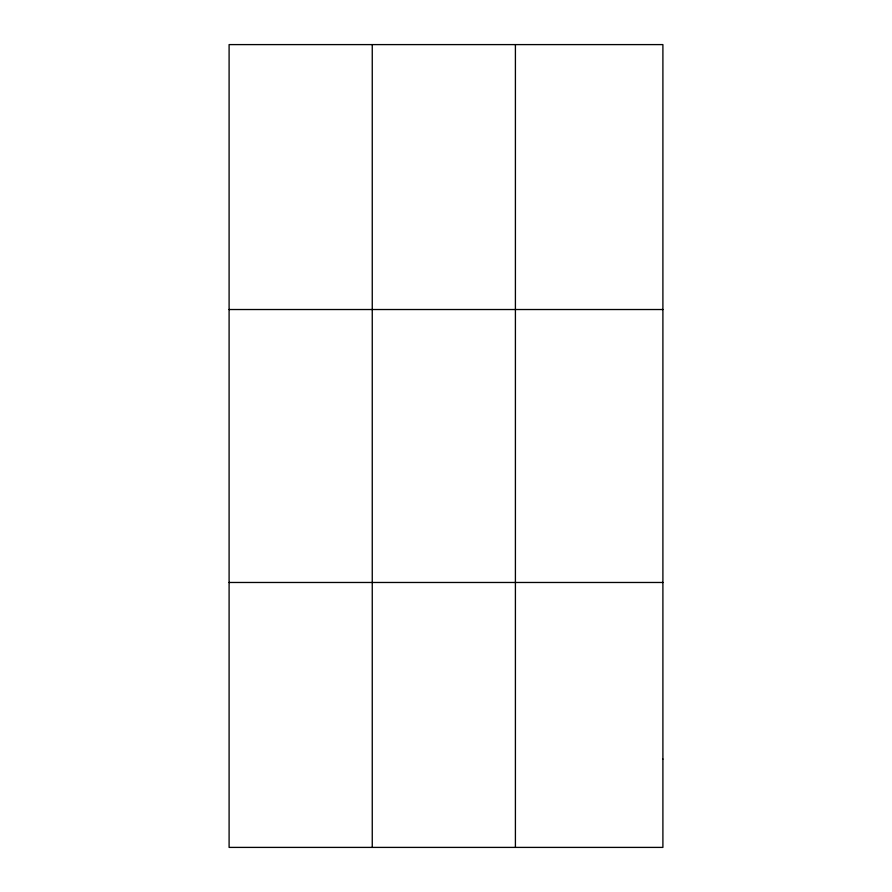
<?xml version="1.0" encoding="UTF-8"?>
<svg xmlns="http://www.w3.org/2000/svg" width="892" height="892" viewBox="0 0 892 892"><rect width="100%" height="100%" fill="white"/><g stroke="black" fill="none" stroke-linecap="round" stroke-linejoin="round"><path stroke-width="1.34" d="M372.254 847.4L372.254 44.6M515.409 847.4L515.409 44.6M229.099 309.524L662.901 309.524M229.099 582.476L662.901 582.476M662.901 759.092L662.901 847.4L229.099 847.4L229.099 44.6L662.901 44.6L662.901 759.092"/></g></svg>
